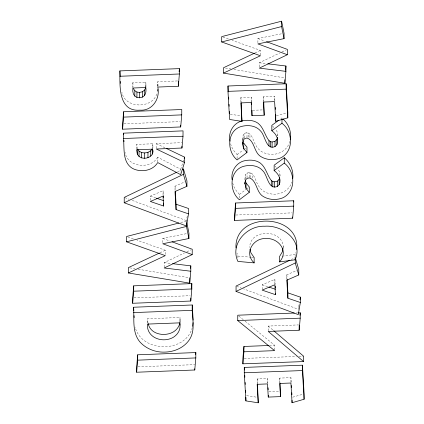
<?xml version="1.0" encoding="UTF-8"?>
<svg xmlns="http://www.w3.org/2000/svg" width="424" height="424" viewBox="0 0 424 424"><rect width="100%" height="100%" fill="white"/><g stroke="black" fill="none" stroke-linecap="round" stroke-linejoin="round"><path stroke-width="0.32" stroke-dasharray="2.12 1.59" d="M132.813 87.689L132.887 82.653L145.851 82.155L146.004 86.75M136.56 149.168L136.576 144.409L152.603 143.794L153.075 148.321M145.829 86.92L145.851 82.155M147.419 322.908L147.435 318.742L179.983 317.491L180.094 321.89M150.34 200.282L150.356 196.116L163.049 190.726L163.304 195.072M152.603 143.794L152.587 148.559L153.08 145.941M156.318 148.416L156.334 143.651L181.965 142.671M157.786 86.459L157.808 81.7L178.361 80.91M157.951 86.146L157.808 81.7M157.728 161.973L157.744 157.214L180.714 169.303L180.703 172.282M162.768 242.57L162.779 238.405L187.026 233.534M163.039 194.892L163.049 190.726M164.168 267.401L164.183 262.636L184.472 252.948M165.286 254.437L165.302 250.271L137.032 240.196M175.011 190.339L175.027 186.173L185.166 181.742M179.972 321.662L179.983 317.491M186.449 221.805L186.783 218.704M237.09 158.735L237.101 154.569L234.027 150.949L231.758 147.102L230.502 143.603M237.906 257.84L237.912 256.054L236.942 253.006M239.396 197.992L239.412 194.42L236.332 190.8L234.064 186.952L232.601 182.871M240.88 102.306L240.896 97.547L251.236 97.149L251.506 101.755M242.464 139.841L243.206 134.805L244.754 133.231L247.012 132.638C252.497 133.677 253.038 141.203 255.773 145.077C258.131 150.144 263.182 153.382 268.652 154.066C277.794 155.809 287.859 150.329 289.952 141.001M243.191 138.971L243.206 134.805M244.738 137.991L244.754 133.231M244.77 179.691L245.512 174.656L247.06 173.082L249.317 172.489C254.808 173.527 255.349 181.053 258.078 184.928C260.437 189.994 265.493 193.233 270.963 193.916C279.75 195.533 289.258 190.71 292.004 181.981M245.496 178.822L245.512 174.656M246.996 137.403L247.012 132.638M247.044 177.842L247.06 173.082M248.522 137.111L248.538 132.945M249.301 177.253L249.317 172.489M249.959 137.556L249.975 133.984M250.828 177.561L250.844 172.796M251.22 101.908L251.236 97.149M252.264 178.001L252.28 173.835M257.893 42.707L257.909 38.542L282.151 33.671M257.172 383.72L257.188 378.961L267.528 378.563L267.798 383.169M259.292 66.939L259.308 62.773L279.596 53.08M260.41 55.168L260.426 50.408L232.156 40.333M262.17 289.518L262.186 284.758L274.879 279.363L275.165 284.334M263.431 101.442L263.447 96.683L274.641 96.253L274.906 100.848M267.512 383.322L267.528 378.563M268.249 330.831L268.265 326.067L298.523 324.906M274.625 100.419L274.641 96.253M274.598 350.044L274.614 345.284L243.895 320.215M274.863 284.128L274.879 279.363M277.709 135.828L277.216 132.039L276.029 129.696M280.02 175.679L279.522 171.89L278.34 169.547M279.723 382.856L279.739 378.097L290.933 377.667L291.198 382.263M283.285 247.584C283.163 228.796 249.964 228.478 249.72 247.404M286.841 278.981L286.852 274.816L296.991 270.385M290.917 382.427L290.933 377.667M295.12 256.822L295.131 254.437L295.692 252.593M157.94 86.295L157.961 84.36M132.887 82.653L133.051 86.989M180.004 321.811L180.099 319.505M277.667 135.744L277.715 134.641M279.946 176.146L280.02 174.492M145.824 87.137L146.01 84.964M283.105 247.558L283.29 246.392M186.894 218.069L187.334 215.514M298.613 307.347L298.284 309.26L243.456 288.813M298.724 306.706L299.164 304.156M192.332 327.545C185.463 353.388 141.696 352.922 135.139 327.111M180.714 169.303L182.823 162.609M183.014 162L183.974 158.958M156.801 93.99C151.898 109.063 124.857 108.645 121.905 92.284M157.744 157.214C150.525 169.748 127.523 167.522 125.064 152.37M237.101 154.569L243.339 149.868M243.858 149.476L245.936 147.912M239.412 194.42L246.164 189.327M246.683 188.94L248.241 187.763M280.916 118.678L281.986 117.893M177.545 171.831L181.096 170.125M291.145 259.621L295.295 257.628M281.981 51.94L286.158 49.942M186.857 251.803L191.033 249.81M255.068 52.92L260.426 50.408M159.943 252.789L165.302 250.271M276.416 115.773L286.55 112.837M292.708 397.187L303.478 394.066M180.757 222.542L186.491 221.063M282.13 256.197L295.131 254.437M252.64 110.288L262.928 109.895M123.909 123.782L180.052 121.63M235.887 215.021L292.03 212.869M133.989 297.86L190.132 295.708M296.281 312.96L297.595 312.907M269.394 345.486L274.614 345.284M137.98 366.818L194.786 364.64M268.933 391.702L279.22 391.31M244.208 358.413L296.36 356.478M299.005 356.377L303.621 356.208M237.912 256.054L250.913 257.23M251.565 257.288L254.162 257.522M259.308 62.773L266.452 63.637M164.183 262.636L170.676 263.426M230.269 114.226L240.668 115.826M246.561 395.64L256.96 397.24M225.473 68.073L230.693 68.937M233.958 69.483L284.88 77.937M129.691 267.83L134.917 268.694M138.182 269.24L189.104 277.694M150.356 196.116L155.783 197.976M262.186 284.758L268.217 286.825M222.939 37.047L229.082 39.236M127.815 236.915L133.958 239.104M257.909 38.542L265.27 41.25M162.779 238.405L170.141 241.113M124.852 197.648L129.166 199.254M132.246 200.404L186.454 220.618M236.682 286.285L240.991 287.896M156.334 143.651L165.153 147.865M238.776 316.039L243.387 319.797M268.265 326.067L273.241 330.312M272.685 126.22L273.941 127.523M274.991 166.07L276.247 167.374M242.47 138.653L242.782 139.782M137.355 148.866L136.576 144.409M148.002 322.871L147.435 318.742M286.852 274.816L287.08 278.685M263.447 96.683L263.717 101.288M279.739 378.097L280.01 382.702M240.896 97.547L241.166 102.163M257.188 378.961L257.458 383.577M175.027 186.173L175.25 190.042"/><path stroke-width="0.64" d="M119.891 76.262L119.907 70.903L179.394 68.624L179.373 73.983L178.34 86.268L157.786 87.058C160.41 98.49 152.47 111.136 139.92 110.155C120.294 111.825 119.785 90.354 119.891 76.262L179.373 73.983M122.573 129.188L122.589 123.829L123.638 111.756L181.763 109.53L181.742 114.888L180.698 126.962L122.573 129.188L123.617 117.114L123.638 111.756M123.495 138.516L123.511 133.157L183.03 130.878L183.009 136.231L181.944 148.029L156.318 149.01L184.53 162.487L180.693 174.662L157.723 162.567C152.714 170.989 140.773 172.738 132.489 168.407C122.234 162.318 124.518 148.442 123.495 138.516L183.009 136.231M175.324 191.33L176.071 204.225L188.548 208.502L188.526 213.86L186.433 225.976L124.216 202.773L124.237 197.414L176.358 172.398M159.35 253.07L128.387 267.613L128.366 272.971L165.281 255.63L126.564 241.834L126.585 236.475L178.843 223.035M132.648 303.266L132.67 297.913L133.714 285.834L191.839 283.608L191.823 288.967L190.774 301.04L132.648 303.266L133.698 291.193L133.714 285.834M192.268 304.989C191.425 316.479 196.233 329.199 189.47 339.608C184.09 347.654 174.534 351.841 165.042 352.1C155.767 352.519 146.397 349.005 140.074 342.12C131.822 332.554 134.413 318.89 133.592 307.236L192.268 304.989L193.143 320.088M134.821 96.089L133.39 93.98L132.797 91.261L132.871 88.012L145.829 87.514C146.291 91.006 146.063 95.252 142.528 97.091L139.538 97.785L136.926 97.414L134.821 96.089L134.837 90.731L133.412 88.621M136.926 97.414L136.941 92.056L134.837 90.731M136.639 372.224L136.661 366.871L137.705 354.793L195.83 352.567L195.814 357.925L194.764 369.998L136.639 372.224L137.689 360.151L137.705 354.793M137.339 154.225L136.554 149.767L152.587 149.153L153.064 151.299L152.561 153.912C149.476 159.244 140.349 160.044 137.339 154.225L137.355 149.46M139.04 156.445L139.056 151.092L137.694 149.312M139.538 97.785L139.56 92.427L142.543 91.732L144.727 89.92L145.777 87.678M141.547 157.919L141.563 152.561L139.056 151.092M142.528 97.091L142.543 91.732M144.711 95.278L144.727 89.92M144.648 158.322L144.669 152.969L147.971 152.354L150.743 150.785L152.211 148.999M147.955 157.712L147.971 152.354M150.721 156.143L150.743 150.785M152.561 153.912L152.576 149.147M163.606 206.016L163.033 196.079L150.34 201.474L163.606 206.016L163.616 203.043M188.526 213.86L176.05 209.578L176.071 204.225M178.34 86.268L178.356 81.509M180.698 126.962L180.703 125.175M181.944 148.029L181.954 146.243M176.05 209.578L175.006 191.531L186.936 186.316L183.449 174.344L183.465 168.985L182.283 169.558M184.53 162.487L184.551 157.129L166.33 148.427M186.433 225.976L186.443 223.591M171.985 241.791L192.226 249.238L192.21 254.596L162.763 243.763L188.918 238.505L186.475 226.421L186.486 223.448M186.936 186.316L186.952 180.963L183.465 168.985M188.918 238.505L188.94 233.152L186.751 222.335M189.74 282.564L189.756 277.8M128.366 272.971L189.74 283.158L190.795 271.228L190.811 265.869L172.626 263.664M190.774 301.04L190.784 298.067M194.764 369.998L194.77 368.811M254.474 53.201L223.512 67.745L223.496 73.103L260.41 55.761L221.688 41.965L221.71 36.612L281.616 21.2L284.064 33.284L284.048 38.642L257.887 43.895L287.334 54.733L287.355 49.375L266.495 41.7M227.974 91.361L227.99 86.003L286.158 83.777L287.816 112.471L287.801 117.83L275.764 121.317L274.62 101.606L263.431 102.036L264.194 115.201L251.983 115.667L251.22 102.507L240.88 102.9L241.95 121.386L229.601 119.478L227.974 91.361L286.136 89.135L286.158 83.777M234.546 220.427L234.567 215.069L235.617 202.995L293.742 200.769L293.721 206.128L292.671 218.201L234.546 220.427L235.596 208.354L235.617 202.995M287.117 279.326L287.901 292.862L300.372 297.144L300.356 302.498L298.263 314.613L236.046 291.415L236.067 286.057L289.963 260.188M273.74 330.736L303.621 356.208L303.605 361.566L242.873 363.819L243.922 351.814L274.598 350.643L237.732 320.56L237.753 315.202L294.309 313.034M241.95 121.386L241.203 102.825M278.785 120.246L271.848 125.35L271.826 130.709C276.156 133.862 279.374 139.602 276.84 144.86L274.98 146.656C265.832 150.207 265.318 135.457 260.575 131C256.281 125.896 249.068 124.831 242.835 126.119C227.031 129.092 226.05 150.87 237.085 159.928L246.959 152.486L243.715 148.538L242.448 144.012L242.454 142.226M242.873 363.819L242.888 358.46L243.943 346.456L268.742 345.507M243.715 148.538L243.736 143.179L242.941 140.349M243.922 351.814L243.943 346.456M292.772 178.594C293.705 170.681 290.376 162.837 284.292 157.744L274.153 165.201L274.137 170.559C278.467 173.713 281.679 179.453 279.151 184.71L277.285 186.507C268.138 190.058 267.624 175.308 262.88 170.851C258.587 165.747 251.379 164.682 245.141 165.969C229.342 168.943 228.361 190.721 239.39 199.778L249.264 192.337L246.021 188.388L244.759 182.67M244.266 372.776L244.282 367.417L302.45 365.191L304.109 393.885L304.093 399.244L292.051 402.731L290.912 383.02L279.723 383.45L280.487 396.615L268.27 397.081L267.512 383.921L257.172 384.314L258.243 402.8L245.894 400.892L244.266 372.776L302.429 370.55L302.45 365.191M246.021 188.388L246.042 183.03L245.252 180.2M245.894 400.892L245.904 397.325M246.959 152.486L246.975 147.128L243.736 143.179M249.264 192.337L249.286 186.979L246.042 183.03M251.983 115.667L251.999 110.314M283.015 248.146L282.464 251.644L279.527 256.552L279.511 261.905L295.109 259.795C303.611 240.615 282.411 224.81 264.772 226.236C246.964 225.345 229.75 243.943 237.896 261.412L254.146 262.88L254.162 257.522L250.934 252.889L250.001 249.195M258.243 402.8L257.495 384.239M264.194 115.201L263.755 101.945M268.98 146.004L268.996 140.646C264.703 135.187 263.606 127.523 257.914 123.156C253.536 120.13 247.95 119.807 242.851 120.761C233.714 122.403 227.831 132.309 230.009 141.176M268.27 397.081L268.281 395.295M270.486 147.043L270.507 141.685L268.996 140.646M271.286 185.855L271.307 180.497C267.009 175.038 265.912 167.374 260.225 163.012C255.842 159.981 250.255 159.657 245.162 160.611C236.518 162.196 230.571 171.238 232.129 179.797M272.091 147.345L272.113 141.987L275.001 141.303L276.861 139.501L277.593 137.403M272.796 186.894L272.812 181.536L271.307 180.497M274.402 187.196L274.418 181.838L277.307 181.154L279.167 179.352L279.718 177.778M274.98 146.656L275.001 141.303M275.764 121.317L275.706 114.644M275.436 294.659L274.858 284.721L262.164 290.117L275.436 294.659L275.441 293.466M276.84 144.86L276.861 139.501M277.285 186.507L277.307 181.154M279.151 184.71L279.167 179.352M284.048 38.642L281.6 26.558L281.616 21.2M280.487 396.615L280.047 383.36M242.448 144.012L243.185 140.159L244.733 138.59L246.996 137.996C254.872 140.683 253.759 152.778 261.142 156.758C266.924 160.187 274.339 160.484 280.518 157.961C294.018 151.585 293.122 131.52 281.965 123.252L281.981 119.086M244.754 183.862L245.496 180.009L247.044 178.44L249.301 177.847C257.177 180.534 256.07 192.629 263.447 196.609C269.229 200.038 276.649 200.335 282.829 197.812C296.323 191.436 295.433 171.37 284.271 163.102L284.292 157.744M223.496 73.103L284.864 83.295L284.875 79.723M284.864 83.295L285.919 71.359L285.94 66.006L267.751 63.796M300.356 302.498L287.88 298.22L287.901 292.862M292.051 402.731L292.062 400.351M292.671 218.201L292.677 217.008M295.109 259.795L295.115 258.608M287.88 298.22L286.836 280.174L298.761 274.959L295.274 262.986L295.289 258.82M298.761 274.959L298.782 269.6L295.295 257.628M303.605 361.566L268.244 331.425L299.159 330.243L299.18 325.478M299.159 330.243L300.208 318.164L300.224 312.806L298.252 312.886M193.042 322.637L192.634 326.363M235.956 247.918C234.393 211.088 300.86 212.769 296.636 249.519M179.124 71.857L179.394 68.624M191.452 288.06L191.839 283.608M195.665 354.475L195.83 352.567M293.631 202.041L293.742 200.769M300.007 315.35L300.224 312.806M190.588 268.381L190.811 265.869M285.548 70.4L285.94 66.006M157.532 91.144L157.823 89.443M299.932 299.694L300.372 297.144M290.212 139.872C291.67 132.182 288.802 123.946 282.856 118.821M184.164 158.348L184.551 157.129M279.511 261.905C289.422 250.944 278.107 237.557 265.663 238.521C253.08 238.071 243.763 253.282 254.146 262.88M271.826 130.709L281.965 123.252M274.137 170.559L284.271 163.102M124.216 202.773L183.449 174.344M236.046 291.415L295.274 262.986M287.334 54.733L259.292 68.132L285.919 71.359M192.21 254.596L164.168 267.995L190.795 271.228M221.688 41.965L281.6 26.558M126.564 241.834L186.475 226.421M123.617 117.114L181.742 114.888M235.596 208.354L293.721 206.128M133.698 291.193L191.823 288.967M133.571 312.594L192.247 310.347M237.732 320.56L300.208 318.164M137.689 360.151L195.814 357.925M141.563 152.561L144.669 152.969M136.941 92.056L139.56 92.427M270.507 141.685L272.113 141.987M272.812 181.536L274.418 181.838M156.387 198.183L163.627 200.658M268.821 287.032L275.452 289.3M148.146 323.48C150.372 334.684 165.169 337.043 173.745 331.695A17.05 14.066 0.2 0 0 179.983 322.388M286.136 89.135L287.801 117.83M302.429 370.55L304.093 399.244M275.287 107.42L275.399 109.392M291.389 385.549L291.5 387.52M291.807 392.772L291.919 394.744M275.271 286.195L275.383 288.06M251.543 102.412L251.655 104.389M268.063 387.774L268.175 389.751M227.99 86.003L228.329 91.891M228.637 97.123L228.748 99.084M229.05 104.315L229.167 106.276M229.469 111.507L229.58 113.468M244.282 367.417L244.436 370.035M244.738 375.267L244.849 377.228M245.152 382.459L245.268 384.42M245.607 390.308L245.719 392.269M163.341 195.692L163.447 197.558M119.907 70.903L120.215 76.161M120.517 81.413L120.633 83.385M123.511 133.157L123.591 134.472M123.93 140.381L124.009 141.696M133.592 307.236L133.777 310.485M134.079 315.684L134.191 317.634M180.083 324.864L179.962 327.747A17.05 14.066 0.2 0 1 173.729 337.048C163.357 343.588 146.439 338.214 147.414 324.095L179.967 322.849L180.083 324.864"/></g></svg>
